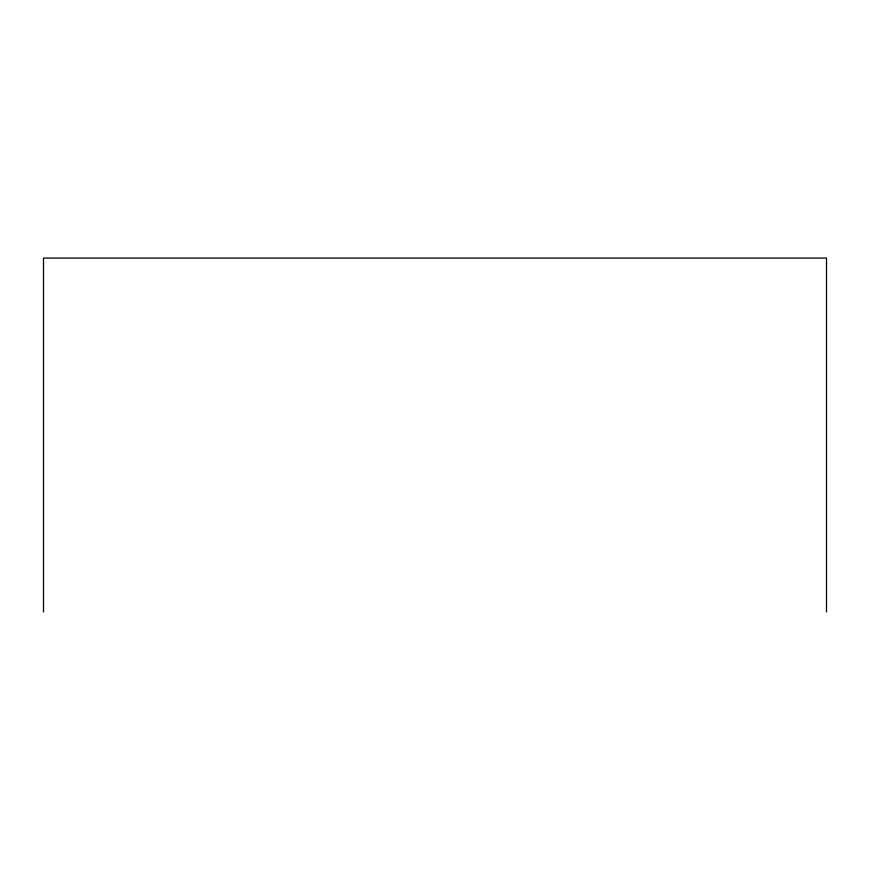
<?xml version="1.0" encoding="UTF-8"?>
<svg xmlns="http://www.w3.org/2000/svg" width="870" height="870" viewBox="0 0 870 870"><rect width="100%" height="100%" fill="white"/><g stroke="black" fill="none" stroke-linecap="round" stroke-linejoin="round"><path stroke-width="1.3" d="M826.5 611.925L826.5 258.075L43.5 258.075L43.5 611.925"/></g></svg>
